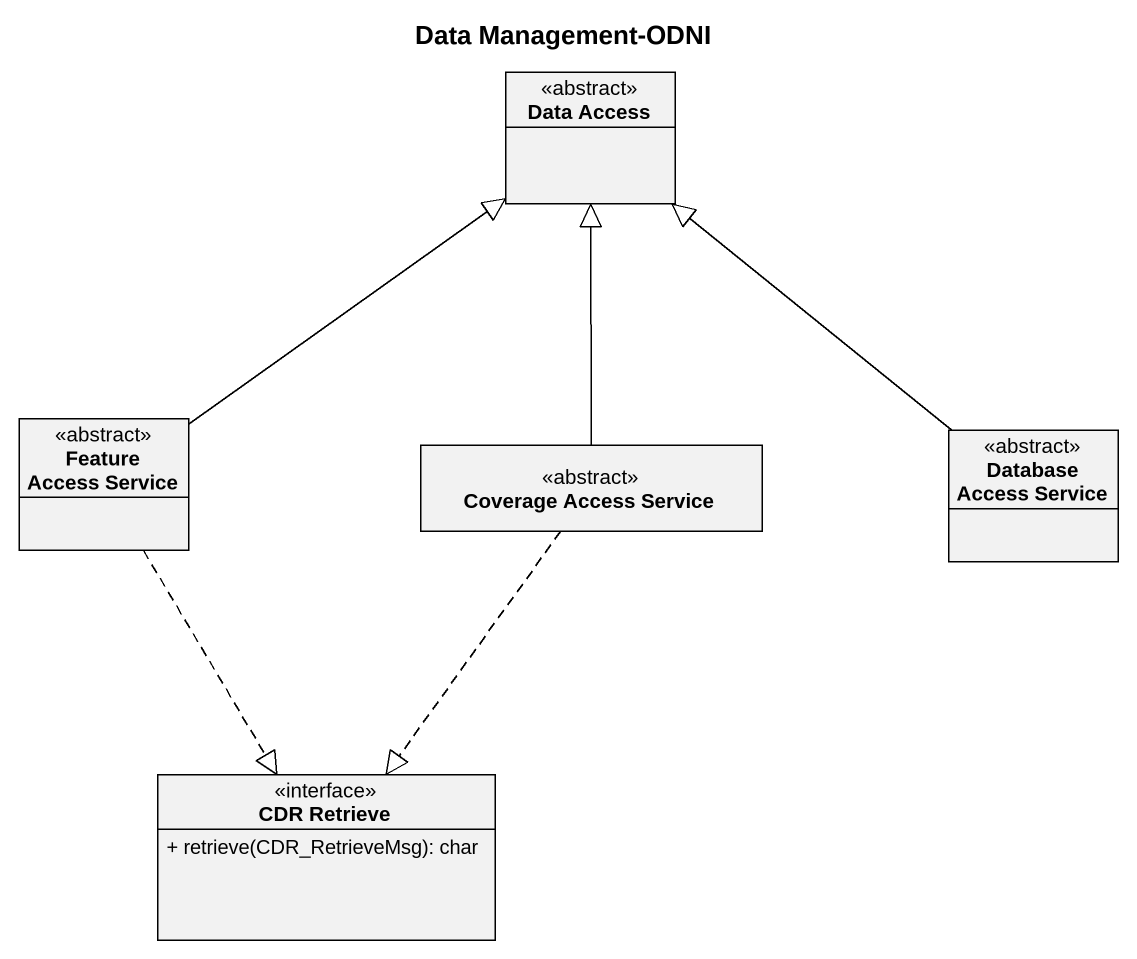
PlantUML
@startuml
title Data Management-ODNI
hide circle
hide empty members
skinparam classAttributeIconSize 0
class "Data Access" as Data_Access <<abstract>>
class "Feature Access Service" as Feature_Access_Service <<abstract>>
class "Coverage Access Service" as Coverage_Access_Service <<abstract>>
class "Database Access Service" as Database_Access_Service <<abstract>>
class "CDR Retrieve" as CDR_Retrieve <<interface>> {
  + retrieve(CDR_RetrieveMsg): char
}
Feature_Access_Service -up-|> Data_Access
Feature_Access_Service ..|> CDR_Retrieve
Coverage_Access_Service -up-|> Data_Access
Coverage_Access_Service ..|> CDR_Retrieve
Database_Access_Service -up-|> Data_Access
@enduml
